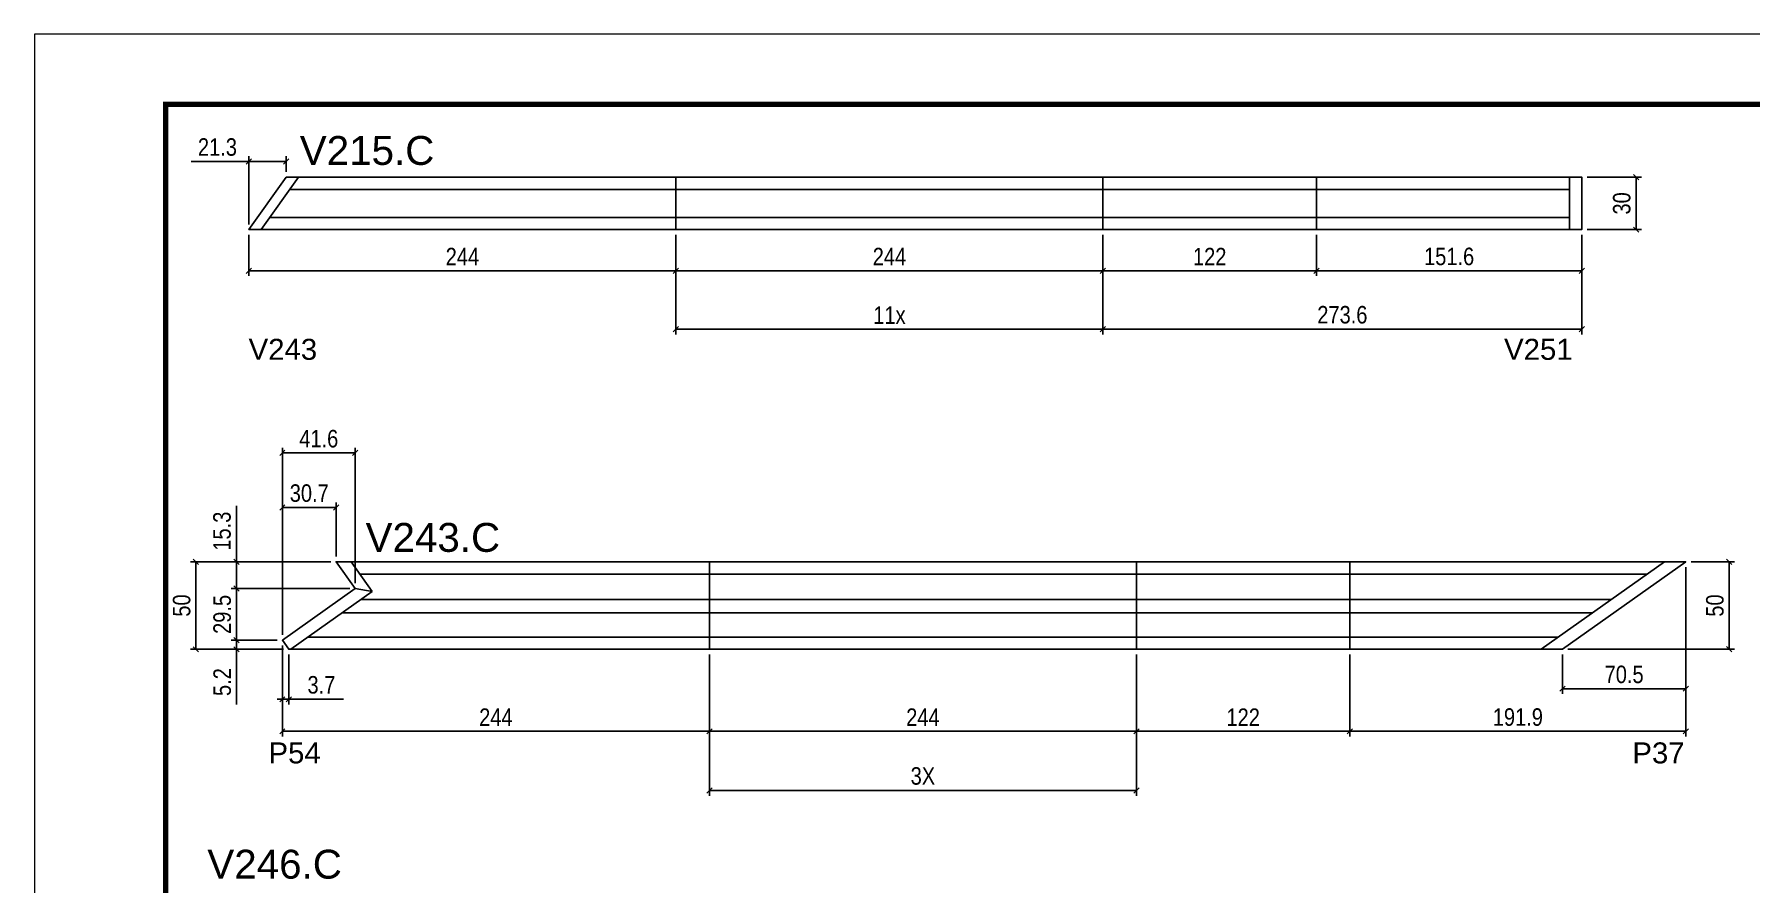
# Model space of a CAD drawing. Extents: x 2954 to 9234, y 774 to 9864.
# Drawn here: x 4552 to 5533, y 8231 to 8716 of the extents above; entities that cross this region are included whole.
import ezdxf

# ---------------------------------------------------------------- set-up
doc = ezdxf.new("R2010")
doc.units = 0
doc.linetypes.add('DASHED', pattern=[0.75, 0.5, -0.25])
for name, color, linetype in [('5', 5, 'Continuous'), ('NOMENCLATURA', 7, 'Continuous'), ('Painéis', 200, 'Continuous'), ('SARR_2.2x7', 40, 'Continuous')]:
    doc.layers.add(name, color=color, linetype=linetype)
for name, color, linetype, lineweight in [('Escoras', 2, 'Continuous', 25), ('Folhas', 255, 'Continuous', 9), ('Romaneio', 3, 'Continuous', 13), ('SARRAFO DE PRESSAO', 251, 'DASHED', 9)]:
    doc.layers.add(name, color=color, linetype=linetype, lineweight=lineweight)
doc.styles.add('COTA TECNICA-50', font='techl___.ttf', dxfattribs={"height": 10})
doc.styles.get("Standard").update_dxf_attribs({"font": 'arial.ttf'})
doc.dimstyles.new('COTA PAINEL-50', dxfattribs={"dimtxt": 10, "dimasz": 3, "dimexe": 3, "dimexo": 3, "dimgap": 3, "dimtad": 1, "dimdec": 1, "dimzin": 12, "dimdsep": 46, "dimtxsty": 'COTA TECNICA-50', "dimblk1": 'OBLIQUE', "dimblk2": 'OBLIQUE', "dimsah": 1, "dimcen": 0.9, "dimclrd": 4, "dimclre": 4, "dimclrt": 240, "dimadec": 1, "dimazin": 3, "dimtfac": 1, "dimtdec": 1, "dimtmove": 0, "dimatfit": 3, "dimfxl": 1, "dimtolj": 1, "dimtzin": 12, "dimarcsym": 0})

# ---------------------------------------------------------------- blocks, each defined once
blk = doc.blocks.new('9999999999')
at = {"layer": 'Folhas'}
blk.add_lwpolyline([(98138.98, 34190.21), (99623.98, 34190.21), (99623.98, 35240.21), (98138.98, 35240.21)], close=True, dxfattribs=at)
at = {"layer": 'Folhas', "color": 30, "const_width": 3}
blk.add_lwpolyline([(98213.98, 34230.21), (99583.98, 34230.21), (99583.98, 35200.21), (98213.98, 35200.21)], close=True, dxfattribs=at)
blk = doc.blocks.new('_Oblique')
at = {"color": 0, "linetype": 'ByBlock', "lineweight": -2}
blk.add_line((-0.5, -0.5), (0.5, 0.5), dxfattribs=at)
blk = doc.blocks.new('*D260')
at = {"layer": 'Defpoints', "color": 0, "linetype": 'ByBlock', "transparency": 16777216}
for p in [(4674.95, 8604.24), (4918.95, 8604.24), (4918.95, 8580.78)]:
    blk.add_point(p, dxfattribs=at)
at = {"layer": 'Romaneio', "color": 4, "linetype": 'ByBlock', "lineweight": -2, "transparency": 16777216}
for p, q in [((4674.95, 8601.24), (4674.95, 8577.78)), ((4918.95, 8601.24), (4918.95, 8577.78)), ((4674.95, 8580.78), (4918.95, 8580.78))]:
    blk.add_line(p, q, dxfattribs=at)
at = {"layer": 'Romaneio', "color": 4, "linetype": 'ByBlock', "lineweight": -2, "transparency": 16777216, "xscale": 3, "yscale": 3, "zscale": 3, "rotation": 180}
blk.add_blockref('_Oblique', (4674.95, 8580.78), dxfattribs=at)
at = {"layer": 'Romaneio', "color": 4, "linetype": 'ByBlock', "lineweight": -2, "transparency": 16777216, "xscale": 3, "yscale": 3, "zscale": 3}
blk.add_blockref('_Oblique', (4918.95, 8580.78), dxfattribs=at)
at = {"layer": 'Romaneio', "color": 240, "linetype": 'ByBlock', "transparency": 16777216, "insert": (4796.95, 8588.86), "char_height": 10, "attachment_point": 5, "style": 'COTA TECNICA-50'}
blk.add_mtext('\\A1;244', dxfattribs=at)
blk = doc.blocks.new('*D261')
at = {"layer": 'Defpoints', "color": 0, "linetype": 'ByBlock', "transparency": 16777216}
for p in [(4918.95, 8604.24), (5162.95, 8604.24), (5162.95, 8580.78)]:
    blk.add_point(p, dxfattribs=at)
at = {"layer": 'Romaneio', "color": 4, "linetype": 'ByBlock', "lineweight": -2, "transparency": 16777216}
for p, q in [((4918.95, 8601.24), (4918.95, 8577.78)), ((5162.95, 8601.24), (5162.95, 8577.78)), ((4918.95, 8580.78), (5162.95, 8580.78))]:
    blk.add_line(p, q, dxfattribs=at)
at = {"layer": 'Romaneio', "color": 4, "linetype": 'ByBlock', "lineweight": -2, "transparency": 16777216, "xscale": 3, "yscale": 3, "zscale": 3, "rotation": 180}
blk.add_blockref('_Oblique', (4918.95, 8580.78), dxfattribs=at)
at = {"layer": 'Romaneio', "color": 4, "linetype": 'ByBlock', "lineweight": -2, "transparency": 16777216, "xscale": 3, "yscale": 3, "zscale": 3}
blk.add_blockref('_Oblique', (5162.95, 8580.78), dxfattribs=at)
at = {"layer": 'Romaneio', "color": 240, "linetype": 'ByBlock', "transparency": 16777216, "insert": (5040.95, 8588.86), "char_height": 10, "attachment_point": 5, "style": 'COTA TECNICA-50'}
blk.add_mtext('\\A1;244', dxfattribs=at)
blk = doc.blocks.new('*D262')
at = {"layer": 'Defpoints', "color": 0, "linetype": 'ByBlock', "transparency": 16777216}
for p in [(5162.95, 8604.24), (5436.55, 8604.24), (5162.95, 8547.37)]:
    blk.add_point(p, dxfattribs=at)
at = {"layer": 'Romaneio', "color": 4, "linetype": 'ByBlock', "lineweight": -2, "transparency": 16777216}
for p, q in [((5162.95, 8601.24), (5162.95, 8544.37)), ((5436.55, 8601.24), (5436.55, 8544.37)), ((5436.55, 8547.37), (5162.95, 8547.37))]:
    blk.add_line(p, q, dxfattribs=at)
at = {"layer": 'Romaneio', "color": 4, "linetype": 'ByBlock', "lineweight": -2, "transparency": 16777216, "xscale": 3, "yscale": 3, "zscale": 3, "rotation": 180}
blk.add_blockref('_Oblique', (5162.95, 8547.37), dxfattribs=at)
at = {"layer": 'Romaneio', "color": 4, "linetype": 'ByBlock', "lineweight": -2, "transparency": 16777216, "xscale": 3, "yscale": 3, "zscale": 3}
blk.add_blockref('_Oblique', (5436.55, 8547.37), dxfattribs=at)
at = {"layer": 'Romaneio', "color": 240, "linetype": 'ByBlock', "transparency": 16777216, "insert": (5299.75, 8555.59), "char_height": 10, "attachment_point": 5, "style": 'COTA TECNICA-50'}
blk.add_mtext('\\A1;273.6', dxfattribs=at)
blk = doc.blocks.new('*D263')
at = {"layer": 'Defpoints', "color": 0, "linetype": 'ByBlock', "transparency": 16777216}
for p in [(5162.95, 8604.24), (5284.95, 8604.24), (5284.95, 8580.78)]:
    blk.add_point(p, dxfattribs=at)
at = {"layer": 'Romaneio', "color": 4, "linetype": 'ByBlock', "lineweight": -2, "transparency": 16777216}
for p, q in [((5162.95, 8601.24), (5162.95, 8577.78)), ((5284.95, 8601.24), (5284.95, 8577.78)), ((5162.95, 8580.78), (5284.95, 8580.78))]:
    blk.add_line(p, q, dxfattribs=at)
at = {"layer": 'Romaneio', "color": 4, "linetype": 'ByBlock', "lineweight": -2, "transparency": 16777216, "xscale": 3, "yscale": 3, "zscale": 3, "rotation": 180}
blk.add_blockref('_Oblique', (5162.95, 8580.78), dxfattribs=at)
at = {"layer": 'Romaneio', "color": 4, "linetype": 'ByBlock', "lineweight": -2, "transparency": 16777216, "xscale": 3, "yscale": 3, "zscale": 3}
blk.add_blockref('_Oblique', (5284.95, 8580.78), dxfattribs=at)
at = {"layer": 'Romaneio', "color": 240, "linetype": 'ByBlock', "transparency": 16777216, "insert": (5223.95, 8588.84), "char_height": 10, "attachment_point": 5, "style": 'COTA TECNICA-50'}
blk.add_mtext('\\A1;122', dxfattribs=at)
blk = doc.blocks.new('*D310')
at = {"layer": 'Defpoints', "color": 0, "linetype": 'ByBlock', "transparency": 16777216}
for p in [(4918.95, 8604.24), (5162.95, 8604.24), (5162.95, 8547.37)]:
    blk.add_point(p, dxfattribs=at)
at = {"layer": 'Escoras', "color": 4, "linetype": 'ByBlock', "lineweight": -2, "transparency": 16777216}
for p, q in [((4918.95, 8601.24), (4918.95, 8544.37)), ((5162.95, 8601.24), (5162.95, 8544.37)), ((4918.95, 8547.37), (5162.95, 8547.37))]:
    blk.add_line(p, q, dxfattribs=at)
at = {"layer": 'Escoras', "color": 4, "linetype": 'ByBlock', "lineweight": -2, "transparency": 16777216, "xscale": 3, "yscale": 3, "zscale": 3, "rotation": 180}
blk.add_blockref('_Oblique', (4918.95, 8547.37), dxfattribs=at)
at = {"layer": 'Escoras', "color": 4, "linetype": 'ByBlock', "lineweight": -2, "transparency": 16777216, "xscale": 3, "yscale": 3, "zscale": 3}
blk.add_blockref('_Oblique', (5162.95, 8547.37), dxfattribs=at)
at = {"layer": 'Escoras', "color": 240, "linetype": 'ByBlock', "transparency": 16777216, "insert": (5040.95, 8555.43), "char_height": 10, "attachment_point": 5, "style": 'COTA TECNICA-50'}
blk.add_mtext('\\A1;11x', dxfattribs=at)
blk = doc.blocks.new('*D264')
at = {"layer": 'Defpoints', "color": 0, "linetype": 'ByBlock', "transparency": 16777216}
for p in [(5284.95, 8604.24), (5436.55, 8604.24), (5436.55, 8580.78)]:
    blk.add_point(p, dxfattribs=at)
at = {"layer": 'Romaneio', "color": 4, "linetype": 'ByBlock', "lineweight": -2, "transparency": 16777216}
for p, q in [((5284.95, 8601.24), (5284.95, 8577.78)), ((5436.55, 8601.24), (5436.55, 8577.78)), ((5284.95, 8580.78), (5436.55, 8580.78))]:
    blk.add_line(p, q, dxfattribs=at)
at = {"layer": 'Romaneio', "color": 4, "linetype": 'ByBlock', "lineweight": -2, "transparency": 16777216, "xscale": 3, "yscale": 3, "zscale": 3, "rotation": 180}
blk.add_blockref('_Oblique', (5284.95, 8580.78), dxfattribs=at)
at = {"layer": 'Romaneio', "color": 4, "linetype": 'ByBlock', "lineweight": -2, "transparency": 16777216, "xscale": 3, "yscale": 3, "zscale": 3}
blk.add_blockref('_Oblique', (5436.55, 8580.78), dxfattribs=at)
at = {"layer": 'Romaneio', "color": 240, "linetype": 'ByBlock', "transparency": 16777216, "insert": (5360.75, 8588.89), "char_height": 10, "attachment_point": 5, "style": 'COTA TECNICA-50'}
blk.add_mtext('\\A1;151.6', dxfattribs=at)
blk = doc.blocks.new('*D311')
at = {"layer": 'Defpoints', "color": 0, "linetype": 'ByBlock', "transparency": 16777216}
for p in [(4674.95, 8643.16), (4696.24, 8634.24), (4674.95, 8604.24)]:
    blk.add_point(p, dxfattribs=at)
at = {"layer": 'Escoras', "color": 4, "linetype": 'ByBlock', "lineweight": -2, "transparency": 16777216}
for p, q in [((4674.95, 8643.16), (4642.02, 8643.16)), ((4674.95, 8607.24), (4674.95, 8646.16)), ((4696.24, 8643.16), (4674.95, 8643.16)), ((4696.24, 8637.24), (4696.24, 8646.16))]:
    blk.add_line(p, q, dxfattribs=at)
at = {"layer": 'Escoras', "color": 4, "linetype": 'ByBlock', "lineweight": -2, "transparency": 16777216, "xscale": 3, "yscale": 3, "zscale": 3, "rotation": 180}
blk.add_blockref('_Oblique', (4674.95, 8643.16), dxfattribs=at)
at = {"layer": 'Escoras', "color": 4, "linetype": 'ByBlock', "lineweight": -2, "transparency": 16777216, "xscale": 3, "yscale": 3, "zscale": 3}
blk.add_blockref('_Oblique', (4696.24, 8643.16), dxfattribs=at)
at = {"layer": 'Escoras', "color": 240, "linetype": 'ByBlock', "transparency": 16777216, "insert": (4656.98, 8651.38), "char_height": 10, "attachment_point": 5, "style": 'COTA TECNICA-50'}
blk.add_mtext('\\A1;21.3', dxfattribs=at)
blk = doc.blocks.new('*D312')
at = {"layer": 'Defpoints', "color": 0, "linetype": 'ByBlock', "transparency": 16777216}
for p in [(5436.55, 8634.24), (5467.65, 8634.24), (5436.55, 8604.24)]:
    blk.add_point(p, dxfattribs=at)
at = {"layer": 'Escoras', "color": 4, "linetype": 'ByBlock', "lineweight": -2, "transparency": 16777216}
for p, q in [((5439.55, 8634.24), (5470.65, 8634.24)), ((5467.65, 8604.24), (5467.65, 8634.24)), ((5439.55, 8604.24), (5470.65, 8604.24))]:
    blk.add_line(p, q, dxfattribs=at)
at = {"layer": 'Escoras', "color": 4, "linetype": 'ByBlock', "lineweight": -2, "transparency": 16777216, "xscale": 3, "yscale": 3, "zscale": 3}
for p, rotation in [((5467.65, 8634.24), 90), ((5467.65, 8604.24), 270)]:
    blk.add_blockref('_Oblique', p, dxfattribs=dict(at, rotation=rotation))
at = {"layer": 'Escoras', "color": 240, "linetype": 'ByBlock', "transparency": 16777216, "insert": (5459.43, 8619.24), "char_height": 10, "attachment_point": 5, "rotation": 90, "style": 'COTA TECNICA-50'}
blk.add_mtext('\\A1;30', dxfattribs=at)
blk = doc.blocks.new('*D276')
at = {"layer": 'Defpoints', "color": 0, "linetype": 'ByBlock', "transparency": 16777216}
for p in [(4694.07, 8364.56), (4938.07, 8364.56), (4938.07, 8317.73)]:
    blk.add_point(p, dxfattribs=at)
at = {"layer": 'Romaneio', "color": 4, "linetype": 'ByBlock', "lineweight": -2, "transparency": 16777216}
for p, q in [((4694.07, 8361.56), (4694.07, 8314.73)), ((4938.07, 8361.56), (4938.07, 8314.73)), ((4694.07, 8317.73), (4938.07, 8317.73))]:
    blk.add_line(p, q, dxfattribs=at)
at = {"layer": 'Romaneio', "color": 4, "linetype": 'ByBlock', "lineweight": -2, "transparency": 16777216, "xscale": 3, "yscale": 3, "zscale": 3, "rotation": 180}
blk.add_blockref('_Oblique', (4694.07, 8317.73), dxfattribs=at)
at = {"layer": 'Romaneio', "color": 4, "linetype": 'ByBlock', "lineweight": -2, "transparency": 16777216, "xscale": 3, "yscale": 3, "zscale": 3}
blk.add_blockref('_Oblique', (4938.07, 8317.73), dxfattribs=at)
at = {"layer": 'Romaneio', "color": 240, "linetype": 'ByBlock', "transparency": 16777216, "insert": (4816.07, 8325.8), "char_height": 10, "attachment_point": 5, "style": 'COTA TECNICA-50'}
blk.add_mtext('\\A1;244', dxfattribs=at)
blk = doc.blocks.new('*D345')
at = {"layer": 'Defpoints', "color": 0, "linetype": 'ByBlock', "transparency": 16777216}
for p in [(4694.07, 8369.75), (4697.73, 8364.56), (4697.73, 8335.99)]:
    blk.add_point(p, dxfattribs=at)
at = {"layer": 'Escoras', "color": 4, "linetype": 'ByBlock', "lineweight": -2, "transparency": 16777216}
for p, q in [((4694.07, 8366.75), (4694.07, 8332.99)), ((4697.73, 8361.56), (4697.73, 8332.99)), ((4694.07, 8335.99), (4691.07, 8335.99)), ((4694.07, 8335.99), (4697.73, 8335.99)), ((4697.73, 8335.99), (4729.03, 8335.99))]:
    blk.add_line(p, q, dxfattribs=at)
at = {"layer": 'Escoras', "color": 4, "linetype": 'ByBlock', "lineweight": -2, "transparency": 16777216, "xscale": 3, "yscale": 3, "zscale": 3}
blk.add_blockref('_Oblique', (4694.07, 8335.99), dxfattribs=at)
at = {"layer": 'Escoras', "color": 4, "linetype": 'ByBlock', "lineweight": -2, "transparency": 16777216, "xscale": 3, "yscale": 3, "zscale": 3, "rotation": 180}
blk.add_blockref('_Oblique', (4697.73, 8335.99), dxfattribs=at)
at = {"layer": 'Escoras', "color": 240, "linetype": 'ByBlock', "transparency": 16777216, "insert": (4716.38, 8344.21), "char_height": 10, "attachment_point": 5, "style": 'COTA TECNICA-50'}
blk.add_mtext('\\A1;3.7', dxfattribs=at)
blk = doc.blocks.new('*D346')
at = {"layer": 'Defpoints', "color": 0, "linetype": 'ByBlock', "transparency": 16777216}
for p in [(4667.85, 8399.27), (4735.66, 8399.27), (4694.06, 8369.74)]:
    blk.add_point(p, dxfattribs=at)
at = {"layer": 'Escoras', "color": 4, "linetype": 'ByBlock', "lineweight": -2, "transparency": 16777216}
for p, q in [((4732.66, 8399.27), (4664.85, 8399.27)), ((4667.85, 8369.74), (4667.85, 8399.27)), ((4691.06, 8369.74), (4664.85, 8369.74))]:
    blk.add_line(p, q, dxfattribs=at)
at = {"layer": 'Escoras', "color": 4, "linetype": 'ByBlock', "lineweight": -2, "transparency": 16777216, "xscale": 3, "yscale": 3, "zscale": 3}
for p, rotation in [((4667.85, 8399.27), 90), ((4667.85, 8369.74), 270)]:
    blk.add_blockref('_Oblique', p, dxfattribs=dict(at, rotation=rotation))
at = {"layer": 'Escoras', "color": 240, "linetype": 'ByBlock', "transparency": 16777216, "insert": (4659.71, 8384.5), "char_height": 10, "attachment_point": 5, "rotation": 90, "style": 'COTA TECNICA-50'}
blk.add_mtext('\\A1;29.5', dxfattribs=at)
blk = doc.blocks.new('*D347')
at = {"layer": 'Defpoints', "color": 0, "linetype": 'ByBlock', "transparency": 16777216}
for p in [(4667.85, 8414.56), (4724.81, 8414.56), (4735.66, 8399.27)]:
    blk.add_point(p, dxfattribs=at)
at = {"layer": 'Escoras', "color": 4, "linetype": 'ByBlock', "lineweight": -2, "transparency": 16777216}
for p, q in [((4667.85, 8414.56), (4667.85, 8446.5)), ((4721.81, 8414.56), (4664.85, 8414.56)), ((4667.85, 8399.27), (4667.85, 8414.56)), ((4732.66, 8399.27), (4664.85, 8399.27))]:
    blk.add_line(p, q, dxfattribs=at)
at = {"layer": 'Escoras', "color": 4, "linetype": 'ByBlock', "lineweight": -2, "transparency": 16777216, "xscale": 3, "yscale": 3, "zscale": 3}
for p, rotation in [((4667.85, 8414.56), 90), ((4667.85, 8399.27), 270)]:
    blk.add_blockref('_Oblique', p, dxfattribs=dict(at, rotation=rotation))
at = {"layer": 'Escoras', "color": 240, "linetype": 'ByBlock', "transparency": 16777216, "insert": (4659.63, 8432.03), "char_height": 10, "attachment_point": 5, "rotation": 90, "style": 'COTA TECNICA-50'}
blk.add_mtext('\\A1;15.3', dxfattribs=at)
blk = doc.blocks.new('*D277')
at = {"layer": 'Defpoints', "color": 0, "linetype": 'ByBlock', "transparency": 16777216}
for p in [(4735.66, 8476.71), (4735.66, 8399.27), (4694.07, 8369.75)]:
    blk.add_point(p, dxfattribs=at)
at = {"layer": 'Escoras', "color": 4, "linetype": 'ByBlock', "lineweight": -2, "transparency": 16777216}
for p, q in [((4694.07, 8372.75), (4694.07, 8479.71)), ((4694.07, 8476.71), (4735.66, 8476.71)), ((4735.66, 8402.27), (4735.66, 8479.71))]:
    blk.add_line(p, q, dxfattribs=at)
at = {"layer": 'Escoras', "color": 4, "linetype": 'ByBlock', "lineweight": -2, "transparency": 16777216, "xscale": 3, "yscale": 3, "zscale": 3, "rotation": 180}
blk.add_blockref('_Oblique', (4694.07, 8476.71), dxfattribs=at)
at = {"layer": 'Escoras', "color": 4, "linetype": 'ByBlock', "lineweight": -2, "transparency": 16777216, "xscale": 3, "yscale": 3, "zscale": 3}
blk.add_blockref('_Oblique', (4735.66, 8476.71), dxfattribs=at)
at = {"layer": 'Escoras', "color": 240, "linetype": 'ByBlock', "transparency": 16777216, "insert": (4714.87, 8484.81), "char_height": 10, "attachment_point": 5, "style": 'COTA TECNICA-50'}
blk.add_mtext('\\A1;41.6', dxfattribs=at)
blk = doc.blocks.new('*D278')
at = {"layer": 'Defpoints', "color": 0, "linetype": 'ByBlock', "transparency": 16777216}
for p in [(4724.81, 8445.49), (4724.81, 8414.56), (4694.07, 8369.75)]:
    blk.add_point(p, dxfattribs=at)
at = {"layer": 'Escoras', "color": 4, "linetype": 'ByBlock', "lineweight": -2, "transparency": 16777216}
for p, q in [((4694.07, 8372.75), (4694.07, 8448.49)), ((4694.07, 8445.49), (4724.81, 8445.49)), ((4724.81, 8417.56), (4724.81, 8448.49))]:
    blk.add_line(p, q, dxfattribs=at)
at = {"layer": 'Escoras', "color": 4, "linetype": 'ByBlock', "lineweight": -2, "transparency": 16777216, "xscale": 3, "yscale": 3, "zscale": 3, "rotation": 180}
blk.add_blockref('_Oblique', (4694.07, 8445.49), dxfattribs=at)
at = {"layer": 'Escoras', "color": 4, "linetype": 'ByBlock', "lineweight": -2, "transparency": 16777216, "xscale": 3, "yscale": 3, "zscale": 3}
blk.add_blockref('_Oblique', (4724.81, 8445.49), dxfattribs=at)
at = {"layer": 'Escoras', "color": 240, "linetype": 'ByBlock', "transparency": 16777216, "insert": (4709.44, 8453.71), "char_height": 10, "attachment_point": 5, "style": 'COTA TECNICA-50'}
blk.add_mtext('\\A1;30.7', dxfattribs=at)
blk = doc.blocks.new('*D279')
at = {"layer": 'Defpoints', "color": 0, "linetype": 'ByBlock', "transparency": 16777216}
for p in [(4694.06, 8369.74), (4667.85, 8364.56), (4697.73, 8364.56)]:
    blk.add_point(p, dxfattribs=at)
at = {"layer": 'Escoras', "color": 4, "linetype": 'ByBlock', "lineweight": -2, "transparency": 16777216}
for p, q in [((4691.06, 8369.74), (4664.85, 8369.74)), ((4667.85, 8369.74), (4667.85, 8372.74)), ((4667.85, 8369.74), (4667.85, 8364.56)), ((4694.73, 8364.56), (4664.85, 8364.56)), ((4667.85, 8364.56), (4667.85, 8333.11))]:
    blk.add_line(p, q, dxfattribs=at)
at = {"layer": 'Escoras', "color": 4, "linetype": 'ByBlock', "lineweight": -2, "transparency": 16777216, "xscale": 3, "yscale": 3, "zscale": 3}
for p, rotation in [((4667.85, 8369.74), 270), ((4667.85, 8364.56), 90)]:
    blk.add_blockref('_Oblique', p, dxfattribs=dict(at, rotation=rotation))
at = {"layer": 'Escoras', "color": 240, "linetype": 'ByBlock', "transparency": 16777216, "insert": (4659.74, 8345.84), "char_height": 10, "attachment_point": 5, "rotation": 90, "style": 'COTA TECNICA-50'}
blk.add_mtext('\\A1;5.2', dxfattribs=at)
blk = doc.blocks.new('*D280')
at = {"layer": 'Defpoints', "color": 0, "linetype": 'ByBlock', "transparency": 16777216}
for p in [(4938.07, 8364.56), (5182.07, 8364.56), (5182.07, 8317.73)]:
    blk.add_point(p, dxfattribs=at)
at = {"layer": 'Romaneio', "color": 4, "linetype": 'ByBlock', "lineweight": -2, "transparency": 16777216}
for p, q in [((4938.07, 8361.56), (4938.07, 8314.73)), ((5182.07, 8361.56), (5182.07, 8314.73)), ((4938.07, 8317.73), (5182.07, 8317.73))]:
    blk.add_line(p, q, dxfattribs=at)
at = {"layer": 'Romaneio', "color": 4, "linetype": 'ByBlock', "lineweight": -2, "transparency": 16777216, "xscale": 3, "yscale": 3, "zscale": 3, "rotation": 180}
blk.add_blockref('_Oblique', (4938.07, 8317.73), dxfattribs=at)
at = {"layer": 'Romaneio', "color": 4, "linetype": 'ByBlock', "lineweight": -2, "transparency": 16777216, "xscale": 3, "yscale": 3, "zscale": 3}
blk.add_blockref('_Oblique', (5182.07, 8317.73), dxfattribs=at)
at = {"layer": 'Romaneio', "color": 240, "linetype": 'ByBlock', "transparency": 16777216, "insert": (5060.07, 8325.8), "char_height": 10, "attachment_point": 5, "style": 'COTA TECNICA-50'}
blk.add_mtext('\\A1;244', dxfattribs=at)
blk = doc.blocks.new('*D281')
at = {"layer": 'Defpoints', "color": 0, "linetype": 'ByBlock', "transparency": 16777216}
for p in [(5182.07, 8364.56), (5304.07, 8364.56), (5304.07, 8317.73)]:
    blk.add_point(p, dxfattribs=at)
at = {"layer": 'Romaneio', "color": 4, "linetype": 'ByBlock', "lineweight": -2, "transparency": 16777216}
for p, q in [((5182.07, 8361.56), (5182.07, 8314.73)), ((5304.07, 8361.56), (5304.07, 8314.73)), ((5182.07, 8317.73), (5304.07, 8317.73))]:
    blk.add_line(p, q, dxfattribs=at)
at = {"layer": 'Romaneio', "color": 4, "linetype": 'ByBlock', "lineweight": -2, "transparency": 16777216, "xscale": 3, "yscale": 3, "zscale": 3, "rotation": 180}
blk.add_blockref('_Oblique', (5182.07, 8317.73), dxfattribs=at)
at = {"layer": 'Romaneio', "color": 4, "linetype": 'ByBlock', "lineweight": -2, "transparency": 16777216, "xscale": 3, "yscale": 3, "zscale": 3}
blk.add_blockref('_Oblique', (5304.07, 8317.73), dxfattribs=at)
at = {"layer": 'Romaneio', "color": 240, "linetype": 'ByBlock', "transparency": 16777216, "insert": (5243.07, 8325.78), "char_height": 10, "attachment_point": 5, "style": 'COTA TECNICA-50'}
blk.add_mtext('\\A1;122', dxfattribs=at)
blk = doc.blocks.new('*D282')
at = {"layer": 'Defpoints', "color": 0, "linetype": 'ByBlock', "transparency": 16777216}
for p in [(5495.97, 8414.56), (5304.07, 8364.56), (5495.97, 8317.73)]:
    blk.add_point(p, dxfattribs=at)
at = {"layer": 'Romaneio', "color": 4, "linetype": 'ByBlock', "lineweight": -2, "transparency": 16777216}
for p, q in [((5495.97, 8411.56), (5495.97, 8314.73)), ((5304.07, 8361.56), (5304.07, 8314.73)), ((5304.07, 8317.73), (5495.97, 8317.73))]:
    blk.add_line(p, q, dxfattribs=at)
at = {"layer": 'Romaneio', "color": 4, "linetype": 'ByBlock', "lineweight": -2, "transparency": 16777216, "xscale": 3, "yscale": 3, "zscale": 3, "rotation": 180}
blk.add_blockref('_Oblique', (5304.07, 8317.73), dxfattribs=at)
at = {"layer": 'Romaneio', "color": 4, "linetype": 'ByBlock', "lineweight": -2, "transparency": 16777216, "xscale": 3, "yscale": 3, "zscale": 3}
blk.add_blockref('_Oblique', (5495.97, 8317.73), dxfattribs=at)
at = {"layer": 'Romaneio', "color": 240, "linetype": 'ByBlock', "transparency": 16777216, "insert": (5400.02, 8325.81), "char_height": 10, "attachment_point": 5, "style": 'COTA TECNICA-50'}
blk.add_mtext('\\A1;191.9', dxfattribs=at)
blk = doc.blocks.new('*D348')
at = {"layer": 'Defpoints', "color": 0, "linetype": 'ByBlock', "transparency": 16777216}
for p in [(5495.97, 8414.56), (5425.52, 8364.57), (5425.52, 8342.07)]:
    blk.add_point(p, dxfattribs=at)
at = {"layer": 'Escoras', "color": 4, "linetype": 'ByBlock', "lineweight": -2, "transparency": 16777216}
for p, q in [((5495.97, 8411.56), (5495.97, 8339.07)), ((5425.52, 8361.57), (5425.52, 8339.07)), ((5495.97, 8342.07), (5425.52, 8342.07))]:
    blk.add_line(p, q, dxfattribs=at)
at = {"layer": 'Escoras', "color": 4, "linetype": 'ByBlock', "lineweight": -2, "transparency": 16777216, "xscale": 3, "yscale": 3, "zscale": 3, "rotation": 180}
blk.add_blockref('_Oblique', (5425.52, 8342.07), dxfattribs=at)
at = {"layer": 'Escoras', "color": 4, "linetype": 'ByBlock', "lineweight": -2, "transparency": 16777216, "xscale": 3, "yscale": 3, "zscale": 3}
blk.add_blockref('_Oblique', (5495.97, 8342.07), dxfattribs=at)
at = {"layer": 'Escoras', "color": 240, "linetype": 'ByBlock', "transparency": 16777216, "insert": (5460.74, 8350.18), "char_height": 10, "attachment_point": 5, "style": 'COTA TECNICA-50'}
blk.add_mtext('\\A1;70.5', dxfattribs=at)
blk = doc.blocks.new('*D283')
at = {"layer": 'Defpoints', "color": 0, "linetype": 'ByBlock', "transparency": 16777216}
for p in [(4724.81, 8414.56), (4644.68, 8364.56), (4697.73, 8364.56)]:
    blk.add_point(p, dxfattribs=at)
at = {"layer": 'Escoras', "color": 4, "linetype": 'ByBlock', "lineweight": -2, "transparency": 16777216}
for p, q in [((4721.81, 8414.56), (4641.68, 8414.56)), ((4644.68, 8414.56), (4644.68, 8364.56)), ((4694.73, 8364.56), (4641.68, 8364.56))]:
    blk.add_line(p, q, dxfattribs=at)
at = {"layer": 'Escoras', "color": 4, "linetype": 'ByBlock', "lineweight": -2, "transparency": 16777216, "xscale": 3, "yscale": 3, "zscale": 3}
for p, rotation in [((4644.68, 8414.56), 90), ((4644.68, 8364.56), 270)]:
    blk.add_blockref('_Oblique', p, dxfattribs=dict(at, rotation=rotation))
at = {"layer": 'Escoras', "color": 240, "linetype": 'ByBlock', "transparency": 16777216, "insert": (4636.57, 8389.56), "char_height": 10, "attachment_point": 5, "rotation": 90, "style": 'COTA TECNICA-50'}
blk.add_mtext('\\A1;50', dxfattribs=at)
blk = doc.blocks.new('*D349')
at = {"layer": 'Defpoints', "color": 0, "linetype": 'ByBlock', "transparency": 16777216}
for p in [(4938.07, 8364.56), (5182.07, 8364.56), (5182.07, 8283.96)]:
    blk.add_point(p, dxfattribs=at)
at = {"layer": 'Escoras', "color": 4, "linetype": 'ByBlock', "lineweight": -2, "transparency": 16777216}
for p, q in [((4938.07, 8361.56), (4938.07, 8280.96)), ((5182.07, 8361.56), (5182.07, 8280.96)), ((4938.07, 8283.96), (5182.07, 8283.96))]:
    blk.add_line(p, q, dxfattribs=at)
at = {"layer": 'Escoras', "color": 4, "linetype": 'ByBlock', "lineweight": -2, "transparency": 16777216, "xscale": 3, "yscale": 3, "zscale": 3, "rotation": 180}
blk.add_blockref('_Oblique', (4938.07, 8283.96), dxfattribs=at)
at = {"layer": 'Escoras', "color": 4, "linetype": 'ByBlock', "lineweight": -2, "transparency": 16777216, "xscale": 3, "yscale": 3, "zscale": 3}
blk.add_blockref('_Oblique', (5182.07, 8283.96), dxfattribs=at)
at = {"layer": 'Escoras', "color": 240, "linetype": 'ByBlock', "transparency": 16777216, "insert": (5060.07, 8292.17), "char_height": 10, "attachment_point": 5, "style": 'COTA TECNICA-50'}
blk.add_mtext('\\A1;3X', dxfattribs=at)
blk = doc.blocks.new('*D350')
at = {"layer": 'Defpoints', "color": 0, "linetype": 'ByBlock', "transparency": 16777216}
for p in [(5495.97, 8414.56), (5425.52, 8364.57), (5520.75, 8364.57)]:
    blk.add_point(p, dxfattribs=at)
at = {"layer": 'Escoras', "color": 4, "linetype": 'ByBlock', "lineweight": -2, "transparency": 16777216}
for p, q in [((5498.97, 8414.56), (5523.75, 8414.56)), ((5520.75, 8414.56), (5520.75, 8364.57)), ((5428.52, 8364.57), (5523.75, 8364.57))]:
    blk.add_line(p, q, dxfattribs=at)
at = {"layer": 'Escoras', "color": 4, "linetype": 'ByBlock', "lineweight": -2, "transparency": 16777216, "xscale": 3, "yscale": 3, "zscale": 3}
for p, rotation in [((5520.75, 8414.56), 90), ((5520.75, 8364.57), 270)]:
    blk.add_blockref('_Oblique', p, dxfattribs=dict(at, rotation=rotation))
at = {"layer": 'Escoras', "color": 240, "linetype": 'ByBlock', "transparency": 16777216, "insert": (5512.64, 8389.56), "char_height": 10, "attachment_point": 5, "rotation": 90, "style": 'COTA TECNICA-50'}
blk.add_mtext('\\A1;50', dxfattribs=at)

msp = doc.modelspace()

# ---------------------------------------------------------------- linework, layer by layer
at = {"layer": 'Painéis', "linetype": 'Continuous'}
for points in [[(4696.24, 8634.24), (4918.95, 8634.24), (4918.95, 8604.24), (4674.95, 8604.24)], [(4918.95, 8634.24), (5162.95, 8634.24), (5162.95, 8604.24), (4918.95, 8604.24)], [(5162.95, 8634.24), (5284.95, 8634.24), (5284.95, 8604.24), (5162.95, 8604.24)], [(5284.95, 8634.24), (5436.55, 8634.24), (5436.55, 8604.24), (5284.95, 8604.24)], [(4938.07, 8414.56), (5182.07, 8414.56), (5182.07, 8364.56), (4938.07, 8364.56)], [(5182.07, 8414.56), (5304.07, 8414.56), (5304.07, 8364.56), (5182.07, 8364.56)], [(5304.07, 8414.56), (5495.97, 8414.56), (5425.52, 8364.56), (5304.07, 8364.56)]]:
    msp.add_lwpolyline(points, close=True, dxfattribs=at)
msp.add_lwpolyline([(4938.07, 8364.56), (4938.07, 8414.56), (4724.81, 8414.56), (4735.66, 8399.27), (4694.07, 8369.75), (4697.73, 8364.56), (4938.07, 8364.56)], dxfattribs=at)
at = {"layer": 'SARR_2.2x7', "linetype": 'Continuous'}
for p, q in [((4703.24, 8634.24), (4681.95, 8604.24)), ((5429.55, 8604.24), (5429.55, 8634.24)), ((4918.95, 8627.24), (4698.27, 8627.24)), ((5162.95, 8627.24), (4918.95, 8627.24)), ((5429.55, 8627.24), (5162.95, 8627.24)), ((4686.92, 8611.24), (4918.95, 8611.24)), ((4918.95, 8611.24), (5162.95, 8611.24)), ((5162.95, 8611.24), (5429.55, 8611.24)), ((4733.39, 8414.56), (4745.42, 8397.61)), ((5483.88, 8414.56), (5413.42, 8364.56)), ((4938.07, 8407.56), (4738.36, 8407.56)), ((5182.07, 8407.56), (4938.07, 8407.56)), ((5304.07, 8407.56), (5182.07, 8407.56)), ((5304.07, 8407.56), (5474.01, 8407.56)), ((4745.42, 8397.61), (4698.86, 8364.56)), ((4735.66, 8399.27), (4745.42, 8397.61)), ((4728.1, 8385.32), (4938.07, 8385.32)), ((4739.02, 8393.06), (4938.07, 8393.06)), ((4938.07, 8393.06), (5182.07, 8393.06)), ((4938.07, 8385.32), (5182.07, 8385.32)), ((5182.07, 8393.06), (5304.07, 8393.06)), ((5182.07, 8385.32), (5304.07, 8385.32)), ((5304.07, 8393.06), (5453.58, 8393.06)), ((5304.07, 8385.32), (5442.67, 8385.32)), ((4708.72, 8371.56), (4938.07, 8371.56)), ((4938.07, 8371.56), (5182.07, 8371.56)), ((5182.07, 8371.56), (5304.07, 8371.56)), ((5423.29, 8371.56), (5304.07, 8371.56))]:
    msp.add_line(p, q, dxfattribs=at)

# ---------------------------------------------------------------- block references
at = {"layer": 'SARRAFO DE PRESSAO', "color": 6, "linetype": 'ByBlock'}
msp.add_blockref('9999999999', (-93586.62, -26524.41), dxfattribs=at)

# ---------------------------------------------------------------- texts
at = {"layer": '5', "linetype": 'Continuous'}
for s, p in [('V243', (4674.81, 8529.89)), ('V251', (5392.16, 8529.89)), ('P54', (4686.16, 8299.38)), ('P37', (5465.47, 8299.38))]:
    msp.add_text(s, height=12, rotation=359.99996, dxfattribs=at).set_placement(p)
at = {"layer": 'NOMENCLATURA', "linetype": 'Continuous'}
for s, p in [('V215.C', (4704.04, 8641.22)), ('V243.C', (4741.63, 8420.22)), ('V246.C', (4651.22, 8233.58))]:
    msp.add_text(s, height=16.5, dxfattribs=at).set_placement(p)

# ---------------------------------------------------------------- dimensions: what is measured, and where the dimension line sits
at = {"layer": 'Escoras', "linetype": 'ByBlock'}
for base, p1, p2, picture, middle in [((4674.95, 8643.16), (4696.24, 8634.24), (4674.95, 8604.24), '*D311', (4656.98, 8651.38)), ((4735.66, 8476.71), (4694.07, 8369.75), (4735.66, 8399.27), '*D277', (4714.87, 8484.81)), ((5425.5191, 8342.0677), (5495.9706, 8414.5649), (5425.5191, 8364.5651), '*D348', (5460.7449, 8350.1774)), ((4697.73, 8335.99), (4694.07, 8369.75), (4697.73, 8364.56), '*D345', (4716.38, 8344.21))]:
    dim = msp.add_linear_dim(base=base, p1=p1, p2=p2, dimstyle='COTA PAINEL-50', override={"dimarcsym": 1}, dxfattribs=at)
    dim.commit()
    dim.dimension.update_dxf_attribs({"geometry": picture, "text_midpoint": middle})
for base, p1, p2, picture, middle in [((5467.65, 8634.24), (5436.55, 8604.24), (5436.55, 8634.24), '*D312', (5459.43, 8619.24)), ((4667.85, 8414.56), (4735.66, 8399.27), (4724.81, 8414.56), '*D347', (4659.63, 8432.03)), ((4644.68, 8364.56), (4724.81, 8414.56), (4697.73, 8364.56), '*D283', (4636.57, 8389.56)), ((5520.75, 8364.56), (5495.97, 8414.56), (5425.52, 8364.56), '*D350', (5512.64, 8389.56)), ((4667.85, 8364.56), (4694.06, 8369.74), (4697.73, 8364.56), '*D279', (4659.74, 8345.84))]:
    dim = msp.add_linear_dim(base=base, p1=p1, p2=p2, angle=90, dimstyle='COTA PAINEL-50', override={"dimarcsym": 1}, dxfattribs=at)
    dim.commit()
    dim.dimension.update_dxf_attribs({"geometry": picture, "text_midpoint": middle})
for base, p1, p2, text, picture, middle in [((5162.95, 8547.37), (4918.95, 8604.24), (5162.95, 8604.24), '11x', '*D310', (5040.95, 8555.43)), ((5182.07, 8283.96), (4938.07, 8364.56), (5182.07, 8364.56), '3X', '*D349', (5060.07, 8292.17))]:
    dim = msp.add_linear_dim(base=base, p1=p1, p2=p2, text=text, dimstyle='COTA PAINEL-50', override={"dimarcsym": 1}, dxfattribs=at)
    dim.commit()
    dim.dimension.update_dxf_attribs({"geometry": picture, "text_midpoint": middle})
dim = msp.add_linear_dim(base=(4724.81, 8445.49), p1=(4694.07, 8369.75), p2=(4724.81, 8414.56), dimstyle='COTA PAINEL-50', override={"dimarcsym": 1}, dxfattribs=at)
dim.commit()
dim.dimension.update_dxf_attribs({"geometry": '*D278', "text_midpoint": (4709.44, 8445.49), "dimtype": 160})
dim = msp.add_linear_dim(base=(4667.85, 8399.27), p1=(4694.06, 8369.74), p2=(4735.66, 8399.27), angle=90, dimstyle='COTA PAINEL-50', override={"dimarcsym": 1}, dxfattribs=at)
dim.commit()
dim.dimension.update_dxf_attribs({"geometry": '*D346', "text_midpoint": (4667.85, 8384.5), "dimtype": 160})
at = {"layer": 'Romaneio', "linetype": 'ByBlock'}
for base, p1, p2, picture, middle in [((4918.95, 8580.78), (4674.95, 8604.24), (4918.95, 8604.24), '*D260', (4796.95, 8588.86)), ((5162.95, 8580.78), (4918.95, 8604.24), (5162.95, 8604.24), '*D261', (5040.95, 8588.86)), ((5162.95, 8547.37), (5436.55, 8604.24), (5162.95, 8604.24), '*D262', (5299.75, 8555.59)), ((5284.95, 8580.78), (5162.95, 8604.24), (5284.95, 8604.24), '*D263', (5223.95, 8588.84)), ((5436.55, 8580.78), (5284.95, 8604.24), (5436.55, 8604.24), '*D264', (5360.75, 8588.89)), ((5495.97, 8317.73), (5304.07, 8364.56), (5495.97, 8414.56), '*D282', (5400.02, 8325.81)), ((4938.07, 8317.73), (4694.07, 8364.56), (4938.07, 8364.56), '*D276', (4816.07, 8325.8)), ((5182.07, 8317.73), (4938.07, 8364.56), (5182.07, 8364.56), '*D280', (5060.07, 8325.8)), ((5304.07, 8317.73), (5182.07, 8364.56), (5304.07, 8364.56), '*D281', (5243.07, 8325.78))]:
    dim = msp.add_linear_dim(base=base, p1=p1, p2=p2, dimstyle='COTA PAINEL-50', override={"dimtmove": 1, "dimarcsym": 1}, dxfattribs=at)
    dim.commit()
    dim.dimension.update_dxf_attribs({"geometry": picture, "text_midpoint": middle})

doc.saveas('drawing.dxf')
